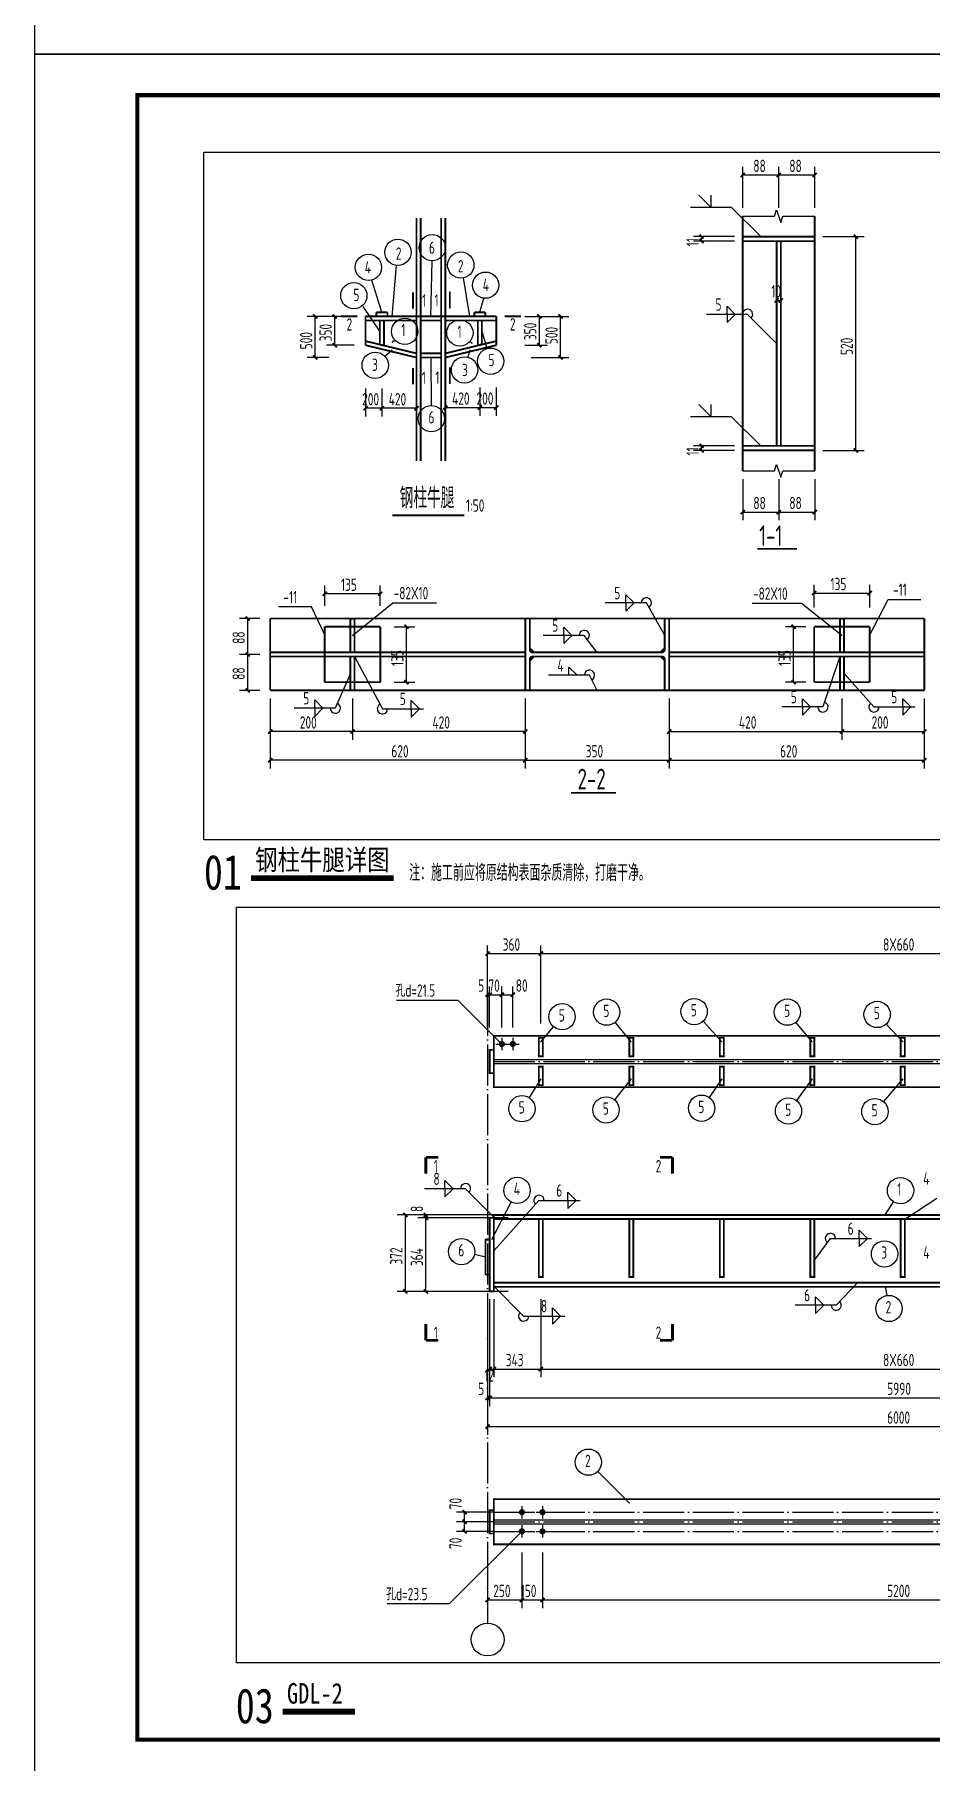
# Model space of a CAD drawing. Extents: x 10220221 to 10320221, y -710711 to -416711.
# Drawn here: x 10220221 to 10242001, y -584241 to -542236 of the extents above; entities that cross this region are included whole.
import ezdxf
from ezdxf.lldxf.tags import DXFTag

# ---------------------------------------------------------------- set-up
doc = ezdxf.new("R2010")
doc.units = 0
doc.header["$LTSCALE"] = 1000
doc.header["$MEASUREMENT"] = 0
doc.linetypes.add('2', pattern=[5, 1.5, -1, 1.5, -1])
doc.linetypes.add('DOTE', pattern=[2.42, 2, -0.2, 0.02, -0.2])
doc.layers.get('0').update_dxf_attribs({"color": 2})
for name, color, linetype in [('10', 253, 'Continuous'), ('11', 3, 'Continuous'), ('14', 2, 'Continuous'), ('320', 2, 'Continuous'), ('330', 253, '2'), ('DIM_SYMB', 3, 'Continuous'), ('PUB_TEXT', 7, 'Continuous'), ('PUB_TITLE', 4, 'Continuous'), ('尺寸标注', 253, 'Continuous'), ('总说明文字', 7, 'Continuous'), ('焊缝标注', 253, 'Continuous'), ('编号标注', 253, 'Continuous'), ('螺栓孔标注', 253, 'Continuous'), ('钢板标注', 253, 'Continuous'), ('附图框', 251, 'Continuous')]:
    doc.layers.add(name, color=color, linetype=linetype)
doc.styles.add('BIANHAO', font='SIMHEI.TTF', dxfattribs={"width": 0.8})
doc.styles.add('TSSD', font='tssdeng.shx', dxfattribs={"width": 0.7, "height": 300, "bigfont": 'tssdchn.shx'})
doc.styles.add('TUMING', font='SimSun.ttf', dxfattribs={"width": 0.8, "height": 500})
tags = doc.linetypes.add('DASH', pattern=[0.35, 0.25, -0.1]).pattern_tags.tags
tags[6:7] = [DXFTag(74, 4), DXFTag(75, 0), DXFTag(340, '0'), DXFTag(46, 1.0), DXFTag(50, 0.0), DXFTag(44, 0.0), DXFTag(45, 0.0)]
tags[4:5] = [DXFTag(74, 4), DXFTag(75, 0), DXFTag(340, '0'), DXFTag(46, 1.0), DXFTag(50, 0.0), DXFTag(44, 0.0), DXFTag(45, 0.0)]

msp = doc.modelspace()

# ---------------------------------------------------------------- linework, layer by layer
at = {"layer": '10', "const_width": 45}
for points, elevation in [([(10229421, -548503), (10229421, -548903)], -1000), ([(10230317, -548493), (10230317, -548893)], -1000), ([(10227666, -549092), (10228066, -549092)], -1000), ([(10232046, -549092), (10231646, -549092)], -1000), ([(10229421, -550743), (10229421, -550343)], -1000), ([(10230317, -550733), (10230317, -550333)], -1000), ([(10237794, -554745), (10238756, -554745)], -100)]:
    msp.add_lwpolyline(points, dxfattribs=dict(at, elevation=elevation))
msp.add_lwpolyline([(10233265, -560681), (10234359, -560681)], dxfattribs=at)
at = {"layer": '10', "linetype": 'ByBlock', "const_width": 70}
for points in [[(10229735, -569547), (10229735, -569947)], [(10229735, -569547), (10230035, -569547)], [(10235729, -569547), (10235429, -569547)], [(10235729, -569547), (10235729, -569947)], [(10229735, -573997), (10229735, -573597)], [(10235729, -573997), (10235729, -573597)], [(10229735, -573997), (10230035, -573997)], [(10235729, -573997), (10235429, -573997)]]:
    msp.add_lwpolyline(points, dxfattribs=at)
at = {"layer": '11', "const_width": 45, "elevation": -1000}
for points in [[(10229506, -549092), (10229506, -546696)], [(10229606, -549092), (10229606, -546696)], [(10230106, -549092), (10230106, -546696)], [(10230206, -549092), (10230206, -546696)], [(10229506, -552606), (10229506, -549092)], [(10229506, -549092), (10229606, -549092)], [(10229606, -552606), (10229606, -549092)], [(10229606, -549092), (10230106, -549092)], [(10230106, -552606), (10230106, -549092)], [(10230106, -549092), (10230206, -549092)], [(10230206, -552606), (10230206, -549092)]]:
    msp.add_lwpolyline(points, dxfattribs=at)
at = {"layer": '11', "color": 7, "const_width": 45, "elevation": -1000}
msp.add_lwpolyline([(10228919, -553929), (10230666, -553929)], dxfattribs=at)
at = {"layer": '14', "const_width": 45, "elevation": -1000}
for points in [[(10228801, -548992), (10228531, -548992)], [(10228531, -548992), (10228531, -549092)], [(10228801, -549092), (10228801, -548992)], [(10230911, -548992), (10231181, -548992)], [(10230911, -549092), (10230911, -548992)], [(10231181, -548992), (10231181, -549092)], [(10228266, -549092), (10229506, -549092)], [(10228266, -549192), (10228266, -549092)], [(10229506, -549192), (10228266, -549192)], [(10228266, -549192), (10228266, -549692)], [(10229506, -549192), (10228266, -549192)], [(10228531, -549092), (10228801, -549092)], [(10228616, -549775), (10228616, -549192)], [(10228616, -549192), (10228716, -549192)], [(10228716, -549192), (10228716, -549809)], [(10229506, -549092), (10229506, -549192)], [(10229506, -549992), (10229506, -549192)], [(10229606, -549092), (10230106, -549092)], [(10229606, -549192), (10229606, -549092)], [(10230106, -549192), (10229606, -549192)], [(10230106, -549092), (10230106, -549192)], [(10230206, -549092), (10231446, -549092)], [(10230206, -549192), (10230206, -549092)], [(10231446, -549192), (10230206, -549192)], [(10230206, -549192), (10230206, -549992)], [(10231446, -549192), (10230206, -549192)], [(10231181, -549092), (10230911, -549092)], [(10230996, -549803), (10230996, -549192)], [(10230996, -549192), (10231096, -549192)], [(10231096, -549192), (10231096, -549768)], [(10231446, -549092), (10231446, -549192)], [(10231446, -549692), (10231446, -549192)], [(10228266, -549692), (10229506, -549992)], [(10228266, -549692), (10229506, -549992)], [(10228266, -549792), (10228266, -549692)], [(10229506, -550092), (10228266, -549792)], [(10228716, -549809), (10228616, -549775)], [(10230206, -549992), (10231446, -549692)], [(10230206, -549992), (10231446, -549692)], [(10231446, -549792), (10230206, -550092)], [(10231096, -549768), (10230996, -549803)], [(10231446, -549692), (10231446, -549792)], [(10229506, -549992), (10229506, -550092)], [(10229606, -549992), (10230106, -549992)], [(10229606, -550092), (10229606, -549992)], [(10230106, -550092), (10229606, -550092)], [(10230106, -549992), (10230106, -550092)], [(10230206, -550092), (10230206, -549992)]]:
    msp.add_lwpolyline(points, dxfattribs=at)
at = {"layer": '320', "color": 253, "linetype": 'DASH', "ltscale": 0.5}
for p, q in [((10231385, -567165), (10251272, -567165)), ((10231385, -567265), (10251272, -567265)), ((10231385, -578361), (10251272, -578361)), ((10231385, -578461), (10251272, -578461))]:
    msp.add_line(p, q, dxfattribs=at)
at = {"layer": '320', "linetype": 'ByBlock', "const_width": 45}
for points in [[(10231385, -566590), (10251272, -566590), (10251272, -567840), (10231385, -567840), (10231385, -566590)], [(10232479, -566640), (10232579, -566640), (10232579, -567090), (10232479, -567090), (10232479, -566640)], [(10234679, -566640), (10234779, -566640), (10234779, -567090), (10234679, -567090), (10234679, -566640)], [(10236879, -566640), (10236979, -566640), (10236979, -567090), (10236879, -567090), (10236879, -566640)], [(10239079, -566640), (10239179, -566640), (10239179, -567090), (10239079, -567090), (10239079, -566640)], [(10241279, -566640), (10241379, -566640), (10241379, -567090), (10241279, -567090), (10241279, -566640)], [(10231285, -566932), (10231385, -566932), (10231385, -567499), (10231285, -567499), (10231285, -566932)], [(10232479, -567340), (10232579, -567340), (10232579, -567790), (10232479, -567790), (10232479, -567340)], [(10234679, -567340), (10234779, -567340), (10234779, -567790), (10234679, -567790), (10234679, -567340)], [(10236879, -567340), (10236979, -567340), (10236979, -567790), (10236879, -567790), (10236879, -567340)], [(10239079, -567340), (10239179, -567340), (10239179, -567790), (10239079, -567790), (10239079, -567340)], [(10241279, -567340), (10241379, -567340), (10241379, -567790), (10241279, -567790), (10241279, -567340)], [(10231285, -571017), (10231385, -571017), (10231385, -572807), (10231285, -572807), (10231285, -571017)], [(10231385, -570947), (10251272, -570947), (10251272, -571047), (10231385, -571047), (10231385, -570947)], [(10232479, -571047), (10232579, -571047), (10232579, -572457), (10232479, -572457), (10232479, -571047)], [(10234679, -571047), (10234779, -571047), (10234779, -572457), (10234679, -572457), (10234679, -571047)], [(10236879, -571047), (10236979, -571047), (10236979, -572457), (10236879, -572457), (10236879, -571047)], [(10239079, -571047), (10239179, -571047), (10239179, -572457), (10239079, -572457), (10239079, -571047)], [(10241279, -571047), (10241379, -571047), (10241379, -572457), (10241279, -572457), (10241279, -571047)], [(10231185, -571547), (10231285, -571547), (10231285, -572397), (10231185, -572397), (10231185, -571547)], [(10231385, -572597), (10251272, -572597), (10251272, -572697), (10231385, -572697), (10231385, -572597)], [(10231385, -577861), (10251272, -577861), (10251272, -578961), (10231385, -578961), (10231385, -577861)], [(10231285, -578128), (10231385, -578128), (10231385, -578695), (10231285, -578695), (10231285, -578128)]]:
    msp.add_lwpolyline(points, dxfattribs=at)
at = {"layer": '330', "linetype": 'DOTE', "ltscale": 0.5}
for p, q in [((10231235, -565590), (10231235, -580875)), ((10231385, -567215), (10251272, -567215)), ((10231385, -578178), (10251272, -578178)), ((10231385, -578411), (10251272, -578411)), ((10231385, -578645), (10251272, -578645))]:
    msp.add_line(p, q, dxfattribs=at)
at = {"layer": '330', "linetype": 'ByBlock'}
msp.add_circle((10231235, -581275), 400, dxfattribs=at)
at = {"layer": 'DIM_SYMB', "color": 3, "const_width": 143}
for points in [[(10225480, -562757), (10228953, -562757)], [(10226255, -583032), (10228008, -583032)]]:
    msp.add_lwpolyline(points, dxfattribs=at)
at = {"layer": 'PUB_TITLE'}
for points in [[(10220221, -542711), (10320221, -542711), (10320221, -500711), (10220221, -500711)], [(10220221, -584711), (10320221, -584711), (10320221, -542711), (10220221, -542711)]]:
    msp.add_lwpolyline(points, close=True, dxfattribs=at)
at = {"layer": 'PUB_TITLE', "const_width": 100}
msp.add_lwpolyline([(10222721, -583711), (10319221, -583711), (10319221, -543711), (10222721, -543711)], close=True, dxfattribs=at)
at = {"layer": '尺寸标注', "color": 253, "linetype": 'ByBlock'}
for p, q in [((10237437, -546451, -100), (10237437, -545451, -100)), ((10238312, -546451, -100), (10238312, -545451, -100)), ((10238312, -546451, -100), (10238312, -545451, -100)), ((10239187, -546451, -100), (10239187, -545451, -100)), ((10237437, -546651, -100), (10238212, -546651, -100)), ((10238212, -546651, -100), (10238262, -546497, -100)), ((10238262, -546497, -100), (10238362, -546804, -100)), ((10238362, -546804, -100), (10238412, -546650, -100)), ((10238412, -546650, -100), (10239187, -546651, -100)), ((10237237, -547151, -100), (10236237, -547151, -100)), ((10237237, -547261, -100), (10236237, -547261, -100)), ((10239387, -547151, -100), (10240387, -547151, -100)), ((10238262, -548711, -100), (10238262, -548501, -100)), ((10238362, -548711, -100), (10238362, -548501, -100)), ((10227375, -549092, -1000), (10226845, -549092, -1000)), ((10227989, -549092, -1000), (10227318, -549092, -1000)), ((10232141, -549092, -1000), (10232693, -549092, -1000)), ((10232291, -549092, -1000), (10233209, -549092, -1000)), ((10227989, -549792, -1000), (10227318, -549792, -1000)), ((10232141, -549792, -1000), (10232693, -549792, -1000)), ((10227375, -550092, -1000), (10226845, -550092, -1000)), ((10232291, -550092, -1000), (10233209, -550092, -1000)), ((10228266, -550842, -1000), (10228266, -551526, -1000)), ((10228666, -550842, -1000), (10228666, -551526, -1000)), ((10229506, -550842, -1000), (10229506, -551526, -1000)), ((10230206, -550821, -1000), (10230206, -551510, -1000)), ((10231046, -550821, -1000), (10231046, -551510, -1000)), ((10231446, -550821, -1000), (10231446, -551510, -1000)), ((10237237, -552241, -100), (10236237, -552241, -100)), ((10237237, -552351, -100), (10236237, -552351, -100)), ((10239387, -552351, -100), (10240387, -552351, -100)), ((10238212, -552851, -100), (10238262, -552697, -100)), ((10238262, -552697, -100), (10238362, -553004, -100)), ((10237437, -552851, -100), (10238212, -552851, -100)), ((10237437, -553051, -100), (10237437, -554051, -100)), ((10238312, -553051, -100), (10238312, -554051, -100)), ((10238312, -553051, -100), (10238312, -554051, -100)), ((10238362, -553004, -100), (10238412, -552850, -100)), ((10238412, -552850, -100), (10239187, -552851, -100)), ((10239187, -553051, -100), (10239187, -554051, -100)), ((10227275, -556131), (10227275, -555638)), ((10228625, -556131), (10228625, -555638)), ((10239175, -556176), (10239175, -555621)), ((10240525, -556176), (10240525, -555621)), ((10225699, -556439), (10225204, -556439)), ((10228967, -556639), (10229462, -556639)), ((10238975, -556639), (10238475, -556639)), ((10225699, -557314), (10225204, -557314)), ((10225699, -558189), (10225204, -558189)), ((10228967, -557989), (10229462, -557989)), ((10238975, -557989), (10238475, -557989)), ((10225950, -558389), (10225950, -559389)), ((10225950, -558389), (10225950, -560089)), ((10227950, -558389), (10227950, -559389)), ((10227950, -558389), (10227950, -559389)), ((10232150, -558389), (10232150, -560089)), ((10232150, -558389), (10232150, -559389)), ((10232150, -558389), (10232150, -560089)), ((10235650, -558389), (10235650, -559389)), ((10235650, -558389), (10235650, -560089)), ((10235650, -558389), (10235650, -560089)), ((10239850, -558389), (10239850, -559389)), ((10239850, -558389), (10239850, -559389)), ((10241850, -558389), (10241850, -559389)), ((10241850, -558389), (10241850, -560089))]:
    msp.add_line(p, q, dxfattribs=at)
at = {"layer": '尺寸标注'}
for p, q in [((10237437, -545651, -100), (10238312, -545651, -100)), ((10238312, -545651, -100), (10239187, -545651, -100)), ((10236437, -547261, -100), (10236437, -547151, -100)), ((10240187, -552351, -100), (10240187, -547151, -100)), ((10238262, -548701, -100), (10238362, -548701, -100)), ((10227045, -550092, -1000), (10227045, -549092, -1000)), ((10227518, -549792, -1000), (10227518, -549092, -1000)), ((10232493, -549792, -1000), (10232493, -549092, -1000)), ((10233009, -550092, -1000), (10233009, -549092, -1000)), ((10228666, -551326, -1000), (10228266, -551326, -1000)), ((10229506, -551326, -1000), (10228666, -551326, -1000)), ((10230206, -551310, -1000), (10231046, -551310, -1000)), ((10231046, -551310, -1000), (10231446, -551310, -1000)), ((10236437, -552351, -100), (10236437, -552241, -100)), ((10237437, -553851, -100), (10238312, -553851, -100)), ((10238312, -553851, -100), (10239187, -553851, -100)), ((10228625, -555838), (10227275, -555838)), ((10239175, -555821), (10240525, -555821)), ((10225404, -557314), (10225404, -556439)), ((10229262, -557989), (10229262, -556639)), ((10238675, -557989), (10238675, -556639)), ((10225404, -558189), (10225404, -557314)), ((10227950, -559189), (10225950, -559189)), ((10232150, -559189), (10227950, -559189)), ((10235650, -559189), (10239850, -559189)), ((10239850, -559189), (10241850, -559189)), ((10232150, -559889), (10225950, -559889)), ((10232150, -559889), (10235650, -559889)), ((10235650, -559889), (10241850, -559889))]:
    msp.add_line(p, q, dxfattribs=at)
at = {"layer": '尺寸标注', "linetype": 'ByBlock'}
for p, q in [((10231235, -566290), (10231235, -564390)), ((10232529, -566290), (10232529, -564390)), ((10232529, -566290), (10232529, -564390)), ((10231235, -564590), (10232529, -564590)), ((10232529, -564590), (10250129, -564590)), ((10231235, -566390), (10231235, -565390)), ((10231235, -565590), (10231285, -565590)), ((10231285, -566390), (10231285, -565390)), ((10231285, -566390), (10231285, -565390)), ((10231285, -565590), (10231582, -565590)), ((10231582, -566390), (10231582, -565390)), ((10231582, -566390), (10231582, -565390)), ((10231582, -565590), (10231849, -565590)), ((10231849, -566390), (10231849, -565390)), ((10231735, -570947), (10229035, -570947)), ((10229235, -572807), (10229235, -570947)), ((10231735, -570947), (10229535, -570947)), ((10231735, -571017), (10229535, -571017)), ((10231735, -571017), (10229535, -571017)), ((10229735, -571017), (10229735, -570947)), ((10229735, -572807), (10229735, -571017)), ((10231735, -572807), (10229035, -572807)), ((10231735, -572807), (10229535, -572807)), ((10231285, -572997), (10231285, -574897)), ((10231385, -572997), (10231385, -574897)), ((10231385, -572997), (10231385, -574897)), ((10232529, -572997), (10232529, -574897)), ((10232529, -572997), (10232529, -574897)), ((10231235, -573697), (10231235, -575597)), ((10231285, -573697), (10231285, -575597)), ((10231285, -573697), (10231285, -575597)), ((10231235, -574397), (10231235, -576297)), ((10231285, -574697), (10231385, -574697)), ((10231385, -574697), (10232529, -574697)), ((10232529, -574697), (10250129, -574697)), ((10231235, -575397), (10231285, -575397)), ((10231285, -575397), (10251372, -575397)), ((10231235, -576097), (10251422, -576097)), ((10231363, -578178), (10230476, -578178)), ((10230676, -578411), (10230676, -578178)), ((10231363, -578411), (10230476, -578411)), ((10231363, -578645), (10230476, -578645)), ((10230676, -578645), (10230676, -578411)), ((10231235, -579161), (10231235, -580513)), ((10232069, -579161), (10232069, -580513)), ((10232069, -579161), (10232069, -580513)), ((10232569, -579161), (10232569, -580513)), ((10232569, -579161), (10232569, -580513)), ((10231235, -580313), (10232069, -580313)), ((10232069, -580313), (10232569, -580313)), ((10232569, -580313), (10250089, -580313))]:
    msp.add_line(p, q, dxfattribs=at)
at = {"layer": '尺寸标注', "const_width": 45}
for points, elevation in [([(10237387, -545701), (10237487, -545601)], -100), ([(10238262, -545701), (10238362, -545601)], -100), ([(10238262, -545701), (10238362, -545601)], -100), ([(10239137, -545701), (10239237, -545601)], -100), ([(10236387, -547101), (10236487, -547201)], -100), ([(10236387, -547211), (10236487, -547311)], -100), ([(10240137, -547101), (10240237, -547201)], -100), ([(10238212, -548751), (10238312, -548651)], -100), ([(10238312, -548751), (10238412, -548651)], -100), ([(10226995, -549042), (10227095, -549142)], -1000), ([(10227468, -549042), (10227568, -549142)], -1000), ([(10232443, -549042), (10232543, -549142)], -1000), ([(10232959, -549042), (10233059, -549142)], -1000), ([(10227468, -549742), (10227568, -549842)], -1000), ([(10232443, -549742), (10232543, -549842)], -1000), ([(10226995, -550042), (10227095, -550142)], -1000), ([(10232959, -550042), (10233059, -550142)], -1000), ([(10228216, -551376), (10228316, -551276)], -1000), ([(10228616, -551376), (10228716, -551276)], -1000), ([(10229456, -551376), (10229556, -551276)], -1000), ([(10230156, -551360), (10230256, -551260)], -1000), ([(10230996, -551360), (10231096, -551260)], -1000), ([(10231396, -551360), (10231496, -551260)], -1000), ([(10236387, -552191), (10236487, -552291)], -100), ([(10236387, -552301), (10236487, -552401)], -100), ([(10240137, -552301), (10240237, -552401)], -100), ([(10237387, -553901), (10237487, -553801)], -100), ([(10238262, -553901), (10238362, -553801)], -100), ([(10238262, -553901), (10238362, -553801)], -100), ([(10239137, -553901), (10239237, -553801)], -100)]:
    msp.add_lwpolyline(points, dxfattribs=dict(at, elevation=elevation))
at = {"layer": '尺寸标注', "color": 3, "const_width": 45, "elevation": -100}
for points in [[(10237437, -552851), (10237437, -546651)], [(10239187, -552851), (10239187, -546651)]]:
    msp.add_lwpolyline(points, dxfattribs=at)
at = {"layer": '尺寸标注', "const_width": 45}
for points in [[(10227225, -555888), (10227325, -555788)], [(10228575, -555888), (10228675, -555788)], [(10239125, -555871), (10239225, -555771)], [(10240475, -555871), (10240575, -555771)], [(10225354, -556389), (10225454, -556489)], [(10229212, -556589), (10229312, -556689)], [(10238625, -556589), (10238725, -556689)], [(10225354, -557264), (10225454, -557364)], [(10225354, -558139), (10225454, -558239)], [(10229212, -557939), (10229312, -558039)], [(10238625, -557939), (10238725, -558039)], [(10225900, -559239), (10226000, -559139)], [(10227900, -559239), (10228000, -559139)], [(10227900, -559239), (10228000, -559139)], [(10232100, -559239), (10232200, -559139)], [(10235600, -559239), (10235700, -559139)], [(10239800, -559239), (10239900, -559139)], [(10239800, -559239), (10239900, -559139)], [(10241800, -559239), (10241900, -559139)], [(10225900, -559939), (10226000, -559839)], [(10232100, -559939), (10232200, -559839)], [(10232100, -559939), (10232200, -559839)], [(10235600, -559939), (10235700, -559839)], [(10235600, -559939), (10235700, -559839)], [(10241800, -559939), (10241900, -559839)]]:
    msp.add_lwpolyline(points, dxfattribs=at)
at = {"layer": '尺寸标注', "color": 3, "const_width": 45}
for points in [[(10232150, -558189), (10232150, -556439)], [(10232150, -556439), (10232260, -556439)], [(10232260, -556439), (10232260, -557194)], [(10235650, -556439), (10235540, -556439)], [(10235540, -556439), (10235540, -557194)], [(10235650, -558189), (10235650, -556439)], [(10232330, -557264), (10235470, -557264)], [(10232330, -557364), (10235470, -557364)], [(10232260, -558189), (10232260, -557434)], [(10235540, -558189), (10235540, -557434)], [(10232150, -558189), (10232260, -558189)], [(10235540, -558189), (10235650, -558189)]]:
    msp.add_lwpolyline(points, dxfattribs=at)
at = {"layer": '尺寸标注', "const_width": 45, "elevation": -1200}
for points in [[(10232260, -557194, 0.414214), (10232330, -557264, 0.414214)], [(10232330, -557364, 0.414214), (10232260, -557434, 0.414214)], [(10235470, -557264, 0.414214), (10235540, -557194, 0.414214)], [(10235540, -557434, 0.414214), (10235470, -557364, 0.414214)]]:
    msp.add_lwpolyline(points, format="xyb", dxfattribs=at)
at = {"layer": '尺寸标注', "linetype": 'ByBlock', "const_width": 45}
for points in [[(10231185, -564640), (10231285, -564540)], [(10232479, -564640), (10232579, -564540)], [(10232479, -564640), (10232579, -564540)], [(10231185, -565640), (10231285, -565540)], [(10231235, -565640), (10231335, -565540)], [(10231235, -565640), (10231335, -565540)], [(10231532, -565640), (10231632, -565540)], [(10231532, -565640), (10231632, -565540)], [(10231799, -565640), (10231899, -565540)], [(10229185, -570897), (10229285, -570997)], [(10229685, -570897), (10229785, -570997)], [(10229685, -570967), (10229785, -571067)], [(10229685, -570967), (10229785, -571067)], [(10229185, -572757), (10229285, -572857)], [(10229685, -572757), (10229785, -572857)], [(10231235, -574747), (10231335, -574647)], [(10231335, -574747), (10231435, -574647)], [(10231335, -574747), (10231435, -574647)], [(10232479, -574747), (10232579, -574647)], [(10232479, -574747), (10232579, -574647)], [(10231185, -575447), (10231285, -575347)], [(10231235, -575447), (10231335, -575347)], [(10231235, -575447), (10231335, -575347)], [(10231185, -576147), (10231285, -576047)], [(10230626, -578128), (10230726, -578228)], [(10230626, -578361), (10230726, -578461)], [(10230626, -578595), (10230726, -578695)], [(10231185, -580363), (10231285, -580263)], [(10232019, -580363), (10232119, -580263)], [(10232019, -580363), (10232119, -580263)], [(10232519, -580363), (10232619, -580263)], [(10232519, -580363), (10232619, -580263)]]:
    msp.add_lwpolyline(points, dxfattribs=at)
at = {"layer": '焊缝标注', "color": 253, "linetype": 'ByBlock'}
for p, q in [((10237168, -546443, -100), (10236168, -546443, -100)), ((10236668, -546443, -100), (10236368, -546143, -100)), ((10236668, -546443, -100), (10236668, -546143, -100)), ((10237256, -549043, -100), (10237056, -548843, -100)), ((10237056, -549043, -100), (10237056, -548843, -100)), ((10237556, -549043, -100), (10236556, -549043, -100)), ((10237256, -549043, -100), (10237056, -549243, -100)), ((10237056, -549043, -100), (10237056, -549243, -100)), ((10236668, -551533, -100), (10236368, -551233, -100)), ((10236668, -551533, -100), (10236668, -551233, -100)), ((10237168, -551533, -100), (10236168, -551533, -100)), ((10235095, -556061), (10234095, -556061)), ((10234795, -556061), (10234595, -555861)), ((10234595, -556061), (10234595, -555861)), ((10234795, -556061), (10234595, -556261)), ((10234595, -556061), (10234595, -556261)), ((10233585, -556852), (10232585, -556852)), ((10233285, -556852), (10233085, -556652)), ((10233085, -556852), (10233085, -556652)), ((10233285, -556852), (10233085, -557052)), ((10233085, -556852), (10233085, -557052)), ((10233712, -557822), (10232712, -557822)), ((10233412, -557822), (10233212, -557622)), ((10233212, -557822), (10233212, -557622)), ((10227533, -558620), (10226533, -558620)), ((10227233, -558620), (10227033, -558420)), ((10227033, -558620), (10227033, -558420)), ((10227233, -558620), (10227033, -558820)), ((10227033, -558620), (10227033, -558820)), ((10228679, -558636), (10229679, -558636)), ((10229379, -558436), (10229579, -558636)), ((10229379, -558636), (10229379, -558436)), ((10229379, -558836), (10229579, -558636)), ((10229379, -558636), (10229379, -558836)), ((10239387, -558592), (10238387, -558592)), ((10239087, -558592), (10238887, -558392)), ((10238887, -558592), (10238887, -558392)), ((10239087, -558592), (10238887, -558792)), ((10238887, -558592), (10238887, -558792)), ((10240627, -558591), (10241627, -558591)), ((10241327, -558391), (10241527, -558591)), ((10241327, -558591), (10241327, -558391)), ((10241327, -558791), (10241527, -558591)), ((10241327, -558591), (10241327, -558791))]:
    msp.add_line(p, q, dxfattribs=at)
at = {"layer": '焊缝标注'}
for p, q in [((10237875, -547151, -100), (10237168, -546443, -100)), ((10238262, -549751, -100), (10237556, -549043, -100)), ((10237875, -552241, -100), (10237168, -551533, -100)), ((10235540, -556852), (10235095, -556061)), ((10233900, -557264), (10233585, -556852)), ((10228000, -557364), (10228679, -558636)), ((10239800, -557364), (10239387, -558592)), ((10227900, -557774), (10227533, -558620)), ((10233900, -558189), (10233712, -557822)), ((10239900, -557774), (10240627, -558591))]:
    msp.add_line(p, q, dxfattribs=at)
at = {"layer": '焊缝标注', "linetype": 'ByBlock'}
for p, q in [((10230699, -570309), (10229699, -570309)), ((10230399, -570309), (10230199, -570109)), ((10230199, -570309), (10230199, -570109)), ((10230399, -570309), (10230199, -570509)), ((10230199, -570309), (10230199, -570509)), ((10231405, -571017), (10230699, -570309)), ((10233184, -570394), (10233384, -570594)), ((10233184, -570594), (10233184, -570394)), ((10231385, -571822), (10232484, -570594)), ((10232484, -570594), (10233484, -570594)), ((10233184, -570794), (10233384, -570594)), ((10233184, -570594), (10233184, -570794)), ((10241379, -571047), (10242156, -570543)), ((10239179, -572047), (10239569, -571519)), ((10239569, -571519), (10240569, -571519)), ((10240269, -571319), (10240469, -571519)), ((10240269, -571519), (10240269, -571319)), ((10240269, -571719), (10240469, -571519)), ((10240269, -571519), (10240269, -571719)), ((10231405, -572697), (10232111, -573406)), ((10239410, -573141), (10239210, -572941)), ((10239210, -573141), (10239210, -572941)), ((10240229, -572597), (10239710, -573141)), ((10232811, -573206), (10233011, -573406)), ((10232811, -573406), (10232811, -573206)), ((10239710, -573141), (10238710, -573141)), ((10239410, -573141), (10239210, -573341)), ((10239210, -573141), (10239210, -573341)), ((10232111, -573406), (10233111, -573406)), ((10232811, -573606), (10233011, -573406)), ((10232811, -573406), (10232811, -573606))]:
    msp.add_line(p, q, dxfattribs=at)
at = {"layer": '焊缝标注', "color": 2, "const_width": 45}
for points in [[(10227900, -557264), (10227900, -556444)], [(10228000, -556444), (10227900, -556444)], [(10228000, -557264), (10228000, -556444)], [(10239800, -557264), (10239800, -556444)], [(10239800, -556444), (10239900, -556444)], [(10239900, -557264), (10239900, -556444)], [(10232150, -557264), (10225950, -557264)], [(10232150, -557364), (10225950, -557364)], [(10227900, -557364), (10227900, -558184)], [(10228000, -557364), (10228000, -558184)], [(10235650, -557264), (10241850, -557264)], [(10235650, -557364), (10241850, -557364)], [(10239800, -557364), (10239800, -558184)], [(10239900, -557364), (10239900, -558184)], [(10228000, -558184), (10227900, -558184)], [(10239800, -558184), (10239900, -558184)]]:
    msp.add_lwpolyline(points, dxfattribs=at)
at = {"layer": '焊缝标注', "linetype": 'ByBlock', "const_width": 75}
for points in [[(10231620, -566790, 1), (10231545, -566790, 1), (10231620, -566790, 1)], [(10231620, -566790, 1), (10231545, -566790, 1), (10231620, -566790, 1)], [(10231886, -566790, 1), (10231811, -566790, 1), (10231886, -566790, 1)], [(10231886, -566790, 1), (10231811, -566790, 1), (10231886, -566790, 1)], [(10232106, -578178, 1), (10232031, -578178, 1), (10232106, -578178, 1)], [(10232106, -578178, 1), (10232031, -578178, 1), (10232106, -578178, 1)], [(10232606, -578178, 1), (10232531, -578178, 1), (10232606, -578178, 1)], [(10232606, -578178, 1), (10232531, -578178, 1), (10232606, -578178, 1)], [(10232106, -578645, 1), (10232031, -578645, 1), (10232106, -578645, 1)], [(10232106, -578645, 1), (10232031, -578645, 1), (10232106, -578645, 1)], [(10232606, -578645, 1), (10232531, -578645, 1), (10232606, -578645, 1)], [(10232606, -578645, 1), (10232531, -578645, 1), (10232606, -578645, 1)]]:
    msp.add_lwpolyline(points, format="xyb", dxfattribs=at)
at = {"layer": '焊缝标注'}
for centre, start, end in [((10237556, -549043, -100), 314.9315, 180), ((10235095, -556061), 299.4184, 180), ((10233585, -556852), 307.4542, 180), ((10233712, -557822), 297.187, 180), ((10227533, -558620), 180, 66.5544), ((10228679, -558636), 118.0793, 0), ((10239387, -558592), 180, 71.3808), ((10240627, -558591), 131.6296, 0)]:
    msp.add_arc(centre, 125, start, end, dxfattribs=at)
at = {"layer": '焊缝标注', "linetype": 'ByBlock'}
for centre, start, end in [((10230699, -570309), 314.9316, 180), ((10232484, -570594), 0, 228.1673), ((10239569, -571519), 0, 233.5101), ((10232111, -573406), 134.8403, 0), ((10239710, -573141), 180, 46.3778)]:
    msp.add_arc(centre, 125, start, end, dxfattribs=at)
at = {"layer": '焊缝标注'}
for points in [[(10237875, -547151, -100), (10237815, -547070, -100), (10237793, -547091, -100)], [(10238262, -549751, -100), (10238202, -549670, -100), (10238181, -549691, -100)], [(10237875, -552241, -100), (10237815, -552160, -100), (10237793, -552181, -100)], [(10235540, -556852), (10235504, -556757), (10235478, -556772)], [(10228000, -557364), (10228034, -557459), (10228061, -557445)], [(10233900, -557264), (10233852, -557176), (10233828, -557194)], [(10239800, -557364), (10239754, -557454), (10239783, -557464)], [(10227900, -557774), (10227847, -557860), (10227874, -557872)], [(10239900, -557774), (10239956, -557859), (10239978, -557839)], [(10233900, -558189), (10233868, -558093), (10233841, -558107)]]:
    msp.add_solid(points, dxfattribs=at)
at = {"layer": '焊缝标注', "linetype": 'ByBlock'}
for points in [[(10231405, -571017), (10231345, -570935), (10231324, -570957)], [(10241379, -571047), (10241471, -571005), (10241454, -570980)], [(10231385, -571822), (10231463, -571757), (10231441, -571737)], [(10239179, -572047), (10239250, -571975), (10239226, -571958)], [(10231405, -572697), (10231465, -572778), (10231487, -572757)], [(10240229, -572597), (10240149, -572659), (10240171, -572680)]]:
    msp.add_solid(points, dxfattribs=at)
at = {"layer": '编号标注', "color": 253, "linetype": 'ByBlock'}
for p, q in [((10229856, -549092, -1000), (10229884, -547740, -1000)), ((10228911, -549092, -1000), (10229017, -547850, -1000)), ((10230801, -549092, -1000), (10230651, -548156, -1000)), ((10228666, -548992, -1000), (10228417, -548209, -1000)), ((10228616, -549452, -1000), (10228212, -548852, -1000)), ((10231046, -548992, -1000), (10231144, -548649, -1000)), ((10228911, -549722, -1000), (10228978, -549665, -1000)), ((10230861, -549751, -1000), (10230803, -549702, -1000)), ((10231096, -549452, -1000), (10231220, -549874, -1000)), ((10228911, -549912, -1000), (10228740, -550066, -1000)), ((10229856, -550092, -1000), (10229864, -551258, -1000)), ((10230801, -549912, -1000), (10230756, -550083, -1000))]:
    msp.add_line(p, q, dxfattribs=at)
at = {"layer": '编号标注', "linetype": 'ByBlock'}
for p, q in [((10231582, -566640), (10231582, -566940)), ((10231849, -566640), (10231849, -566940)), ((10232529, -566740), (10232839, -566371)), ((10234729, -566740), (10234333, -566262)), ((10236929, -566740), (10236472, -566238)), ((10239129, -566740), (10238728, -566261)), ((10241329, -566740), (10240923, -566305)), ((10231432, -566790), (10231732, -566790)), ((10231699, -566790), (10231999, -566790)), ((10232529, -567640), (10232242, -568094)), ((10234729, -567640), (10234317, -568145)), ((10236929, -567640), (10236619, -568088)), ((10239129, -567640), (10238741, -568163)), ((10241329, -567640), (10240858, -568191)), ((10231335, -571542), (10231805, -570633)), ((10240902, -570947), (10241103, -570627)), ((10231185, -571972), (10230915, -571911)), ((10240902, -572697), (10240938, -572908)), ((10234685, -577961), (10233912, -577188)), ((10231919, -578178), (10232219, -578178)), ((10232069, -578028), (10232069, -578328)), ((10232419, -578178), (10232719, -578178)), ((10232569, -578028), (10232569, -578328)), ((10231919, -578645), (10232219, -578645)), ((10232069, -578495), (10232069, -578795)), ((10232419, -578645), (10232719, -578645)), ((10232569, -578495), (10232569, -578795))]:
    msp.add_line(p, q, dxfattribs=at)
at = {"layer": '编号标注', "color": 2, "const_width": 45, "elevation": -100}
for points in [[(10237437, -547151), (10239187, -547151)], [(10237437, -547261), (10237437, -547151)], [(10239187, -547261), (10237437, -547261)], [(10238362, -547261), (10238262, -547261)], [(10238262, -547261), (10238262, -552241)], [(10238362, -552241), (10238362, -547261)], [(10239187, -547151), (10239187, -547261)], [(10239187, -552241), (10237437, -552241)], [(10237437, -552241), (10237437, -552351)], [(10237437, -552351), (10239187, -552351)], [(10238262, -552241), (10238362, -552241)], [(10239187, -552351), (10239187, -552241)]]:
    msp.add_lwpolyline(points, dxfattribs=at)
at = {"layer": '编号标注', "const_width": 10, "elevation": -1000}
for points in [[(10228671, -548992, 1), (10228661, -548992, 1), (10228671, -548992, 1)], [(10231051, -548992, 1), (10231041, -548992, 1), (10231051, -548992, 1)], [(10228916, -549092, 1), (10228906, -549092, 1), (10228916, -549092, 1)], [(10229861, -549092, 1), (10229851, -549092, 1), (10229861, -549092, 1)], [(10230806, -549092, 1), (10230796, -549092, 1), (10230806, -549092, 1)], [(10228621, -549452, 1), (10228611, -549452, 1), (10228621, -549452, 1)], [(10228916, -549722, 1), (10228906, -549722, 1), (10228916, -549722, 1)], [(10230866, -549751, 1), (10230856, -549751, 1), (10230866, -549751, 1)], [(10231101, -549452, 1), (10231091, -549452, 1), (10231101, -549452, 1)], [(10228916, -549912, 1), (10228906, -549912, 1), (10228916, -549912, 1)], [(10229861, -550092, 1), (10229851, -550092, 1), (10229861, -550092, 1)], [(10230806, -549912, 1), (10230796, -549912, 1), (10230806, -549912, 1)]]:
    msp.add_lwpolyline(points, format="xyb", close=True, dxfattribs=at)
at = {"layer": '编号标注', "color": 2, "const_width": 45}
for points in [[(10232150, -556439), (10225950, -556439)], [(10225950, -556439), (10225950, -558189)], [(10232150, -558189), (10232150, -556439)], [(10232260, -556439), (10235540, -556439)], [(10235650, -556439), (10241850, -556439)], [(10235650, -558189), (10235650, -556439)], [(10241850, -556439), (10241850, -558189)], [(10227275, -557989), (10227275, -556639)], [(10227275, -556639), (10228625, -556639)], [(10228625, -556639), (10228625, -557989)], [(10240525, -556639), (10239175, -556639)], [(10239175, -556639), (10239175, -557989)], [(10240525, -557989), (10240525, -556639)], [(10232260, -557164), (10232360, -557264)], [(10232260, -557464), (10232360, -557364)], [(10235540, -557164), (10235440, -557264)], [(10235540, -557464), (10235440, -557364)], [(10225950, -558189), (10232150, -558189)], [(10228625, -557989), (10227275, -557989)], [(10232260, -558189), (10235540, -558189)], [(10241850, -558189), (10235650, -558189)], [(10239175, -557989), (10240525, -557989)]]:
    msp.add_lwpolyline(points, dxfattribs=at)
at = {"layer": '编号标注', "linetype": 'ByBlock', "const_width": 10}
for points in [[(10232534, -566740, 1), (10232524, -566740, 1), (10232534, -566740, 1)], [(10234734, -566740, 1), (10234724, -566740, 1), (10234734, -566740, 1)], [(10236934, -566740, 1), (10236924, -566740, 1), (10236934, -566740, 1)], [(10239134, -566740, 1), (10239124, -566740, 1), (10239134, -566740, 1)], [(10241334, -566740, 1), (10241324, -566740, 1), (10241334, -566740, 1)], [(10232534, -567640, 1), (10232524, -567640, 1), (10232534, -567640, 1)], [(10234734, -567640, 1), (10234724, -567640, 1), (10234734, -567640, 1)], [(10236934, -567640, 1), (10236924, -567640, 1), (10236934, -567640, 1)], [(10239134, -567640, 1), (10239124, -567640, 1), (10239134, -567640, 1)], [(10241334, -567640, 1), (10241324, -567640, 1), (10241334, -567640, 1)], [(10240907, -570947, 1), (10240897, -570947, 1), (10240907, -570947, 1)], [(10231340, -571542, 1), (10231330, -571542, 1), (10231340, -571542, 1)], [(10231190, -571972, 1), (10231180, -571972, 1), (10231190, -571972, 1)], [(10240907, -572697, 1), (10240897, -572697, 1), (10240907, -572697, 1)], [(10234690, -577961, 1), (10234680, -577961, 1), (10234690, -577961, 1)]]:
    msp.add_lwpolyline(points, format="xyb", dxfattribs=at)
at = {"layer": '编号标注'}
for centre in [(10229056, -547532, -1000), (10229890, -547420, -1000), (10228338, -547899, -1000), (10230584, -547843, -1000), (10231187, -548332, -1000), (10227983, -548587, -1000), (10229220, -549456, -1000), (10230560, -549494, -1000), (10228503, -550280, -1000), (10230674, -550393, -1000), (10231309, -550181, -1000), (10229867, -551578, -1000)]:
    msp.add_circle(centre, 320, dxfattribs=at)
at = {"layer": '编号标注', "linetype": 'ByBlock'}
for centre in [(10233045, -566126), (10234129, -566015), (10236256, -566001), (10238523, -566015), (10240705, -566071), (10232071, -568365), (10234115, -568393), (10236437, -568351), (10238550, -568421), (10240650, -568434), (10231952, -570349), (10241273, -570356), (10230603, -571840), (10240885, -571895), (10240991, -573223), (10233685, -576961)]:
    msp.add_circle(centre, 320, dxfattribs=at)
at = {"layer": '螺栓孔标注', "linetype": 'ByBlock'}
for p, q in [((10230523, -565728), (10229023, -565728)), ((10231582, -566790), (10230523, -565728)), ((10232069, -578645), (10230297, -580409)), ((10230297, -580409), (10228797, -580409))]:
    msp.add_line(p, q, dxfattribs=at)
at = {"layer": '螺栓孔标注', "linetype": 'ByBlock', "const_width": 10}
for points in [[(10231587, -566790, 1), (10231577, -566790, 1), (10231587, -566790, 1)], [(10232074, -578645, 1), (10232064, -578645, 1), (10232074, -578645, 1)]]:
    msp.add_lwpolyline(points, format="xyb", dxfattribs=at)
at = {"layer": '钢板标注', "color": 253, "linetype": 'ByBlock'}
for p, q in [((10227950, -556854), (10228930, -556062)), ((10228930, -556062), (10229995, -556062)), ((10238866, -556075), (10237666, -556075)), ((10239850, -556854), (10238866, -556075)), ((10240525, -556839), (10240970, -555979)), ((10240970, -555979), (10241770, -555979)), ((10226952, -556160), (10226152, -556160)), ((10227275, -556839), (10226952, -556160))]:
    msp.add_line(p, q, dxfattribs=at)
at = {"layer": '钢板标注', "const_width": 10}
for points in [[(10227280, -556839, 1), (10227270, -556839, 1), (10227280, -556839, 1)], [(10227955, -556854, 1), (10227945, -556854, 1), (10227955, -556854, 1)], [(10239855, -556854, 1), (10239845, -556854, 1), (10239855, -556854, 1)], [(10240530, -556839, 1), (10240520, -556839, 1), (10240530, -556839, 1)]]:
    msp.add_lwpolyline(points, format="xyb", close=True, dxfattribs=at)
at = {"layer": '附图框'}
for p, q in [((10225129, -581841), (10225129, -563464)), ((10225129, -563464), (10263317, -563464)), ((10284590, -581841), (10225129, -581841))]:
    msp.add_line(p, q, dxfattribs=at)
msp.add_lwpolyline([(10224336, -545094), (10262976, -545094), (10262976, -561822), (10224336, -561822)], close=True, dxfattribs=at)

# ---------------------------------------------------------------- texts
at = {"style": 'TSSD', "width": 0.7}
for s, p in [('6', (10229810, -547570, -1000)), ('2', (10229004, -547713, -1000)), ('2', (10230512, -548022, -1000)), ('4', (10228249, -548049)), ('5', (10227972, -548719, -1000)), ('4', (10231117, -548475, -1000)), ('1', (10229136, -549573, -1000)), ('1', (10230503, -549612, -1000)), ('3', (10228425, -550417, -1000)), ('3', (10230616, -550544, -2000)), ('5', (10231256, -550304, -1000)), ('6', (10229797, -551698, -1000))]:
    msp.add_text(s, height=300, dxfattribs=at).set_placement(p)
at = {"layer": '10', "style": 'TSSD', "width": 0.7}
for s, height, p in [('1', 300, (10229644, -548855, -1000)), ('1', 300, (10229944, -548850, -1000)), ('2', 300, (10227806, -549437, -1000)), ('2', 300, (10231777, -549435, -1000)), ('1', 300, (10229634, -550736, -1000)), ('1', 300, (10229963, -550729, -1000)), ('1-1', 500, (10237838, -554675, -100)), ('2-2', 500, (10233422, -560594))]:
    msp.add_text(s, height=height, dxfattribs=at).set_placement(p)
at = {"layer": '10', "linetype": 'ByBlock', "style": 'TSSD', "width": 0.7}
for s, p in [('1', (10229927, -569911)), ('2', (10235321, -569911)), ('4', (10241827, -570211)), ('4', (10241827, -572011)), ('1', (10229927, -573961)), ('2', (10235321, -573961))]:
    msp.add_text(s, height=300, dxfattribs=at).set_placement(p)
at = {"layer": '11', "color": 7, "style": 'TSSD', "width": 0.7}
for s, height, p in [('钢柱牛腿', 500, (10229098, -553758, -1000)), ('1:50 ', 300, (10230708, -553842, -1000))]:
    msp.add_text(s, height=height, dxfattribs=at).set_placement(p)
at = {"layer": 'DIM_SYMB', "color": 7, "style": 'TUMING', "width": 0.8}
for s, p in [('钢柱牛腿详图', (10225582, -562559)), ('GDL-2', (10226357, -582834))]:
    msp.add_text(s, height=499.4, dxfattribs=at).set_placement(p)
at = {"layer": 'PUB_TEXT', "style": 'BIANHAO', "width": 0.8}
for s, p in [('01', (10224338, -563035)), ('03', (10225113, -583311))]:
    msp.add_text(s, height=848.9, dxfattribs=at).set_placement(p)
at = {"layer": '尺寸标注', "style": 'TSSD', "width": 0.7}
for s, p in [('88', (10237695, -545581, -100)), ('88', (10238570, -545581, -100)), ('10', (10238132, -548631, -100)), ('200', (10228186, -551256, -1000)), ('420', (10228831, -551256, -1000)), ('420', (10230371, -551240, -1000)), ('200', (10230966, -551240, -1000)), ('88', (10237695, -553781, -100)), ('88', (10238570, -553781, -100)), ('135', (10227670, -555768)), ('135', (10239570, -555751)), ('200', (10226670, -559119)), ('420', (10229895, -559119)), ('420', (10237345, -559119)), ('200', (10240570, -559119)), ('620', (10228895, -559819)), ('350', (10233620, -559819)), ('620', (10238345, -559819))]:
    msp.add_text(s, height=300, dxfattribs=at).set_placement(p)
for s, p in [('11', (10236367, -547386, -100)), ('350', (10227448, -549699, -1000)), ('350', (10232423, -549669, -1000)), ('500', (10232939, -549767, -1000)), ('500', (10226975, -549892, -1000)), ('520', (10240117, -550031, -100)), ('11', (10236367, -552476, -100)), ('88', (10225334, -557057)), ('135', (10229192, -557594)), ('135', (10238605, -557594)), ('88', (10225334, -557932))]:
    msp.add_text(s, height=300, rotation=90, dxfattribs=at).set_placement(p)
at = {"layer": '尺寸标注', "linetype": 'ByBlock', "style": 'TSSD', "width": 0.7}
for s, p in [('360', (10231602, -564520)), ('8X660', (10240849, -564520)), ('5', (10231005, -565520)), ('70', (10231254, -565520)), ('80', (10231919, -565520)), ('343', (10231677, -574627)), ('8X660', (10240849, -574627)), ('5', (10231005, -575327)), ('12', (10231155, -575002)), ('5990', (10240949, -575327)), ('6000', (10240949, -576027)), ('250', (10231372, -580243)), ('150', (10232039, -580243)), ('5200', (10240949, -580243))]:
    msp.add_text(s, height=300, dxfattribs=at).set_placement(p)
for s, p in [('8', (10229665, -570877)), ('372', (10229165, -572157)), ('364', (10229665, -572192)), ('70', (10230606, -578108)), ('70', (10230606, -579075))]:
    msp.add_text(s, height=300, rotation=90, dxfattribs=at).set_placement(p)
at = {"layer": '总说明文字', "style": 'TSSD', "width": 0.7}
msp.add_text('注：施工前应将原结构表面杂质清除，打磨干净。', height=400, dxfattribs=at).set_placement((10229328, -562823))
at = {"layer": '焊缝标注', "style": 'TSSD', "width": 0.7}
for s, p in [('5', (10236776, -548953, -100)), ('5', (10234315, -555971)), ('5', (10232805, -556762)), ('4', (10232932, -557732)), ('5', (10226753, -558530)), ('5', (10238607, -558502)), ('5', (10241047, -558501)), ('5', (10229099, -558546))]:
    msp.add_text(s, height=300, dxfattribs=at).set_placement(p)
at = {"layer": '焊缝标注', "linetype": 'ByBlock', "style": 'TSSD', "width": 0.7}
for s, p in [('8', (10229919, -570219)), ('6', (10232904, -570504)), ('6', (10239989, -571429)), ('6', (10238930, -573051)), ('8', (10232531, -573316))]:
    msp.add_text(s, height=300, dxfattribs=at).set_placement(p)
at = {"layer": '编号标注', "linetype": 'ByBlock', "style": 'TSSD', "width": 0.7}
for s, p in [('5', (10232965, -566244)), ('5', (10234049, -566133)), ('5', (10236176, -566119)), ('5', (10238443, -566133)), ('5', (10240625, -566188)), ('5', (10231991, -568482)), ('5', (10234035, -568510)), ('5', (10236357, -568469)), ('5', (10238470, -568538)), ('5', (10240570, -568552)), ('4', (10231872, -570466)), ('1', (10241193, -570473)), ('6', (10230523, -571957)), ('3', (10240805, -572013)), ('2', (10240911, -573341)), ('2', (10233605, -577079))]:
    msp.add_text(s, height=300, dxfattribs=at).set_placement(p)
at = {"layer": '螺栓孔标注', "linetype": 'ByBlock', "style": 'TSSD', "width": 0.7}
for s, p in [('孔d=21.5', (10228993, -565638)), ('孔d=23.5', (10228767, -580319))]:
    msp.add_text(s, height=300, dxfattribs=at).set_placement(p)
at = {"layer": '钢板标注', "style": 'TSSD', "width": 0.7}
for s, p in [('-82X10', (10228950, -555972)), ('-82X10', (10237686, -555985)), ('-11', (10241090, -555889)), ('-11', (10226272, -556070))]:
    msp.add_text(s, height=300, dxfattribs=at).set_placement(p)

doc.saveas('drawing.dxf')
